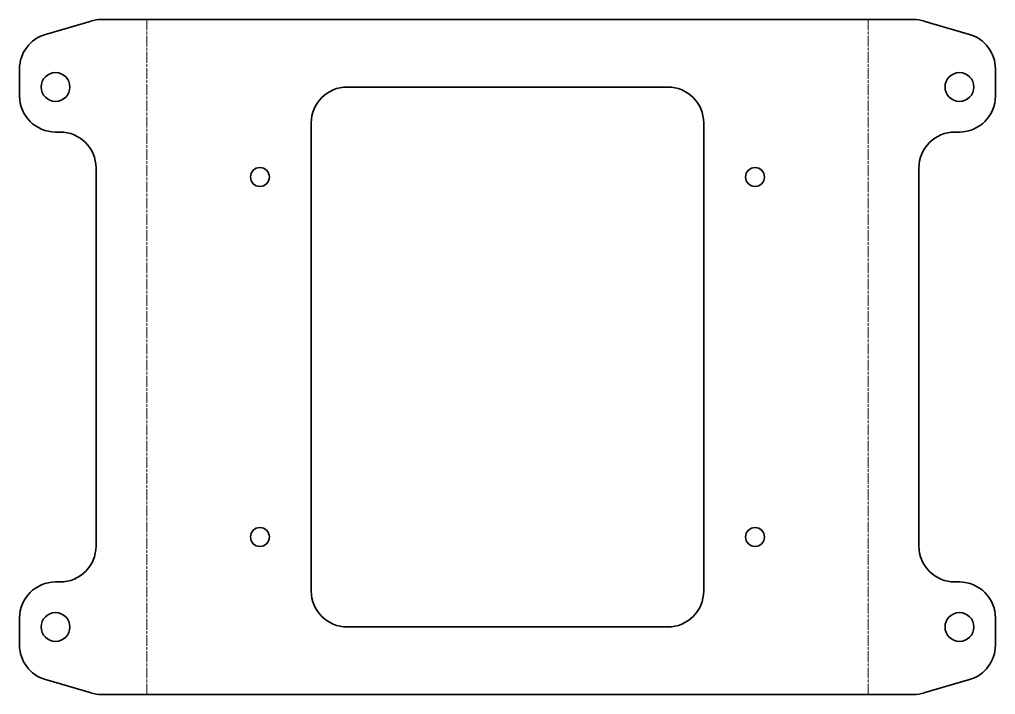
# Model space of a CAD drawing. Header units: inches. Extents: x 0 to 217, y 0 to 150.
import ezdxf

# ---------------------------------------------------------------- set-up
doc = ezdxf.new("R2010")
doc.units = ezdxf.units.IN
doc.header["$MEASUREMENT"] = 0
doc.linetypes.add('Chain', pattern=[13.68, 9.12, -1.14, 2.28, -1.14])
doc.layers.add('SIMUMAK Bend Centerline (ISO)', color=7, linetype='Chain', lineweight=9)
doc.layers.add('SIMUMAK Visible (ISO)', color=7, linetype='Continuous', lineweight=35)

# ---------------------------------------------------------------- blocks, each defined once
blk = doc.blocks.new('PC-SMT-05-SOPH01_Sheet_PC-SMT-05-SOPH01 (desplegada)')
at = {"layer": 'SIMUMAK Bend Centerline (ISO)', "ltscale": 0.263158}
for p, q in [((-80.16, -75), (-80.16, 75)), ((80.16, 75), (80.16, -75))]:
    blk.add_line(p, q, dxfattribs=at)
at = {"layer": 'SIMUMAK Visible (ISO)'}
for p, q in [((-92.53, 74.67), (-102.68, 71.69)), ((-90.27, 75), (90.27, 75)), ((102.68, 71.69), (92.53, 74.67)), ((-108.42, 58), (-108.42, 64.01)), ((108.42, 64.01), (108.42, 58)), ((-35.6, 60), (35.6, 60)), ((-100.42, 50), (-99.42, 50)), ((-43.6, -52), (-43.6, 52)), ((43.6, 52), (43.6, -52)), ((99.42, 50), (100.42, 50)), ((-91.42, 42), (-91.42, -42)), ((91.42, -42), (91.42, 42)), ((-99.42, -50), (-100.42, -50)), ((100.42, -50), (99.42, -50)), ((-108.42, -64.01), (-108.42, -58)), ((108.42, -58), (108.42, -64.01)), ((35.6, -60), (-35.6, -60)), ((-102.68, -71.69), (-92.53, -74.67)), ((92.53, -74.67), (102.68, -71.69)), ((90.27, -75), (-90.27, -75))]:
    blk.add_line(p, q, dxfattribs=at)
for centre, radius in [((-100.42, 60), 3.2), ((100.42, 60), 3.2), ((-55, 40), 2.1), ((55, 40), 2.1), ((-55, -40), 2.1), ((55, -40), 2.1), ((-100.42, -60), 3.2), ((100.42, -60), 3.2)]:
    blk.add_circle(centre, radius, dxfattribs=at)
at = {"layer": 'SIMUMAK Visible (ISO)', "extrusion": (0, 0, -1)}
for centre, start, end in [((90.27, 67), 73.6105, 90), ((-90.27, 67), 90, 106.3895), ((100.42, 64.01), 360, 73.6105), ((-100.42, 64.01), 106.3895, 180), ((100.42, 58), 270, 0), ((-100.42, 58), 180, 270), ((100.42, -58), 0, 90), ((-100.42, -58), 90, 180), ((100.42, -64.01), 286.3895, 360), ((-100.42, -64.01), 180, 253.6105), ((90.27, -67), 270, 286.3895), ((-90.27, -67), 253.6105, 270)]:
    blk.add_arc(centre, 8, start, end, dxfattribs=at)
at = {"layer": 'SIMUMAK Visible (ISO)'}
for centre, start, end in [((-35.6, 52), 90, 180), ((35.6, 52), 0, 90), ((-99.42, 42), 360, 90), ((99.42, 42), 90, 180), ((-99.42, -42), 270, 360), ((99.42, -42), 180, 270), ((-35.6, -52), 180, 270), ((35.6, -52), 270, 360)]:
    blk.add_arc(centre, 8, start, end, dxfattribs=at)

msp = doc.modelspace()

# ---------------------------------------------------------------- block references
msp.add_blockref('PC-SMT-05-SOPH01_Sheet_PC-SMT-05-SOPH01 (desplegada)', (108.42, 75))

doc.saveas('drawing.dxf')
